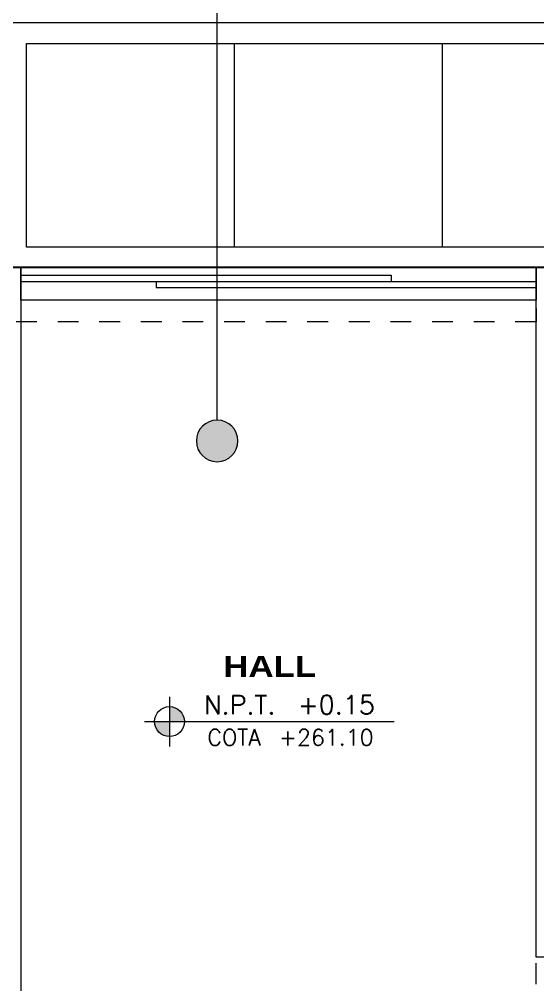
# Model space of a CAD drawing. Header units: metres. Extents: x 349703 to 349913, y 9282546 to 9282694.
# Drawn here: x 349752.357 to 349754.849, y 9282618.232 to 9282622.876 of the extents above; entities that cross this region are included whole.
import ezdxf
from ezdxf.enums import TextEntityAlignment as Align

# ---------------------------------------------------------------- set-up
doc = ezdxf.new("R2010")
doc.units = ezdxf.units.M
doc.header["$LTSCALE"] = 0.25
doc.linetypes.add('01 nivel$0$HIDDEN2', pattern=[0.1875, 0.125, -0.0625])
for name, color, linetype, lineweight in [('ARQ-FONDO', 253, 'CONTINUOUS', 9), ('COTAS', 94, 'CONTINUOUS', 18), ('TRAZO', 2, 'Continuous', 13)]:
    doc.layers.add(name, color=color, linetype=linetype, lineweight=lineweight)
doc.styles.add('MOYO2', font='arialbd.ttf', dxfattribs={"width": 1.2})
doc.styles.add('TM-DIM', font='romans.shx')

# ---------------------------------------------------------------- blocks, each defined once
blk = doc.blocks.new('VEREDA ADMINISTRACION')
at = {"layer": 'ARQ-FONDO', "lineweight": 5}
for p, q in [((350149.0908, 9282392.4893), (350149.0908, 9282393.4693)), ((350150.0908, 9282392.4893), (350150.0908, 9282393.4693)), ((350151.0908, 9282392.4893), (350151.0908, 9282393.4693)), ((350152.0908, 9282392.4893), (350149.0908, 9282392.4893))]:
    blk.add_line(p, q, dxfattribs=at)
blk.add_lwpolyline([(350170.1708, 9282392.3893), (350145.7908, 9282392.3893), (350145.7908, 9282393.5693), (350170.1708, 9282393.5693)], close=True, dxfattribs=at)
blk.add_lwpolyline([(350149.0908, 9282393.4693), (350152.0908, 9282393.4693)], dxfattribs=at)
blk = doc.blocks.new('administracion')
at = {"layer": 'ARQ-FONDO', "lineweight": -2}
blk.add_line((350151.5408, 9282392.3693), (350161.2007, 9282392.3693), dxfattribs=at)
at = {"layer": 'ARQ-FONDO', "lineweight": 0}
for p, q in [((350149.0639, 9282392.3293), (350150.844, 9282392.3293)), ((350149.0639, 9282392.2993), (350151.5408, 9282392.2993)), ((350149.7139, 9282392.2993), (350149.7139, 9282392.2693)), ((350150.844, 9282392.3293), (350150.844, 9282392.2993)), ((350149.7139, 9282392.2693), (350151.5408, 9282392.2693))]:
    blk.add_line(p, q, dxfattribs=at)
at = {"layer": 'ARQ-FONDO', "linetype": '01 nivel$0$HIDDEN2', "lineweight": 5}
blk.add_line((350151.5408, 9282387.5193), (350151.5408, 9282392.1043), dxfattribs=at)
at = {"layer": 'ARQ-FONDO', "lineweight": -2}
for points in [[(350145.7908, 9282392.3693), (350149.0639, 9282392.3693), (350149.0639, 9282388.4193), (350148.9039, 9282388.4193), (350148.9039, 9282392.2093), (350146.3208, 9282392.2093)], [(350151.7008, 9282392.0893), (350151.7008, 9282389.2093), (350154.0189, 9282389.2093), (350154.0189, 9282389.0493), (350151.5408, 9282389.0493), (350151.5408, 9282392.3693)]]:
    blk.add_lwpolyline(points, dxfattribs=at)
at = {"layer": 'ARQ-FONDO', "linetype": '01 nivel$0$HIDDEN2', "lineweight": 5}
blk.add_lwpolyline([(350146.3058, 9282392.3693), (350151.5408, 9282392.3693), (350151.5408, 9282392.1043), (350146.3058, 9282392.1043)], close=True, dxfattribs=at)
at = {"layer": 'ARQ-FONDO', "lineweight": 5}
blk.add_lwpolyline([(350149.0639, 9282392.3693), (350151.5408, 9282392.3693), (350151.5408, 9282392.2093), (350149.0639, 9282392.2093)], close=True, dxfattribs=at)
blk = doc.blocks.new('*U591')
h = blk.add_hatch(color=251)
h.paths.add_polyline_path([(0.75, -0.1724), (0.75, -0.2324), (0.81, -0.2324, 0.414214)])
h.paths.add_polyline_path([(0.75, -0.2324), (0.69, -0.2324, 0.414214), (0.75, -0.2924)])
at = {"color": 2}
for p, q in [((0.75, -0.1324), (0.75, -0.3324)), ((0.65, -0.2324), (1.65, -0.2324))]:
    blk.add_line(p, q, dxfattribs=at)
blk.add_circle((0.75, -0.2324), 0.06, dxfattribs=at)
at = {"color": 2, "style": 'TM-DIM'}
blk.add_text('COTA', height=0.065, rotation=360, dxfattribs=at).set_placement((1.0088, -0.3282), align=Align.CENTER)
for tag, p, height in [('NIV_P', (0.8881, -0.2024), 0.075), ('VALOR_P', (1.2641, -0.2024), 0.075), ('COTA_P', (1.1884, -0.3282), 0.065)]:
    blk.add_attdef(tag, p, '', height=height, rotation=360, dxfattribs=at)
blk = doc.blocks.new('NOMBRES ADMINISTRACION')
at = {"layer": 'ARQ-FONDO', "xscale": 1.199999999999999, "yscale": 1.199999999999999, "zscale": 1.199999999999999}
blk.add_blockref('*U591', (350149.6618, 9282395.5206, 0), dxfattribs=at).add_auto_attribs({'NIV_P': 'N.P.T.', 'COTA_P': '+261.10', 'VALOR_P': '+0.15'})
at = {"layer": 'ARQ-FONDO', "lineweight": -2, "insert": (350151.0436, 9282395.4571, 0), "char_height": 0.1, "width": 3.247257, "attachment_point": 8, "style": 'MOYO2'}
blk.add_mtext('HALL', dxfattribs=at)
blk = doc.blocks.new('*U947')
at = {"layer": 'cotas', "true_color": 0x000000}
h = blk.add_hatch(color=18, dxfattribs=at)
h.dxf.hatch_style = 1
edge = h.paths.add_edge_path()
edge.add_arc((2841.4206, 1652.8066), 0.1, 0, 360)
at = {"layer": 'TRAZO', "color": 18, "true_color": 0x000000}
for p, q in [((2841.4206, 1652.7066), (2841.4206, 1649.9329)), ((2840.653, 1649.9329), (2845.1257, 1649.9329)), ((2840.553, 1648.8329), (2840.553, 1649.8329)), ((2845.2257, 1649.8329), (2845.2257, 1648.8329)), ((2840.653, 1648.7329), (2845.1257, 1648.7329))]:
    blk.add_line(p, q, dxfattribs=at)
blk.add_circle((2841.4206, 1652.8066), 0.1, dxfattribs=at)
for centre, start, end in [((2840.653, 1649.8329), 90, 180), ((2845.1257, 1649.8329), 0, 90), ((2840.653, 1648.8329), 180, 270), ((2845.1257, 1648.8329), 270, 0)]:
    blk.add_arc(centre, 0.1, start, end, dxfattribs=at)

msp = doc.modelspace()

# ---------------------------------------------------------------- block references
at = {"layer": 'ARQ-FONDO', "xscale": -1, "rotation": 180}
msp.add_blockref('*U947', (346911.8877, 9284273.6546), dxfattribs=at)
at = {"layer": 'ARQ-FONDO'}
for name, p in [('VEREDA ADMINISTRACION', (-396.6992, 229.2907)), ('administracion', (-396.6992, 229.3161)), ('NOMBRES ADMINISTRACION', (-397.4826, 224.2561))]:
    msp.add_blockref(name, p, dxfattribs=at)

doc.saveas('drawing.dxf')
